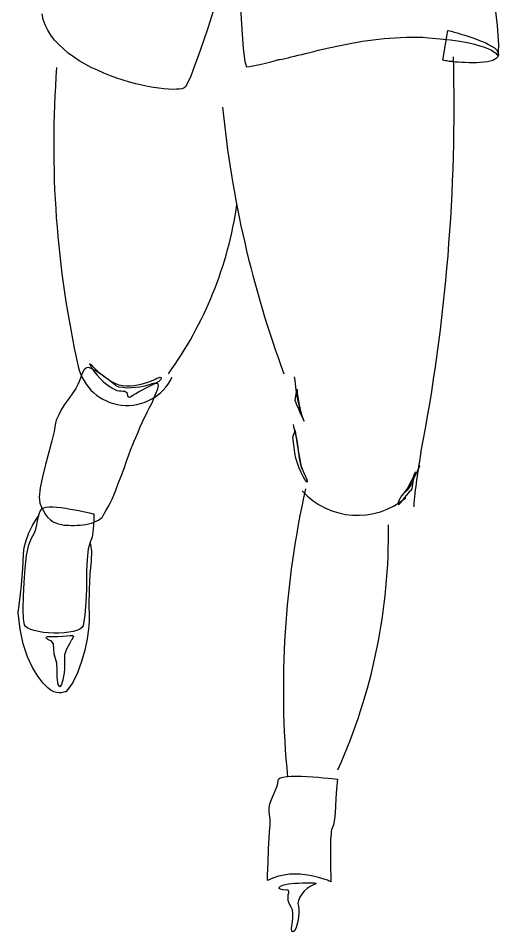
# Model space of a CAD drawing. Extents: x -27 to 49, y -117 to 57.
# Drawn here: x -15.3 to 26.9, y -117.4 to -37.1 of the extents above; entities that cross this region are included whole.
import ezdxf

# ---------------------------------------------------------------- set-up
doc = ezdxf.new("R2010")
doc.units = 0
doc.header["$LTSCALE"] = 25
doc.layers.get('0').update_dxf_attribs({"linetype": 'CONTINUOUS'})
doc.layers.add('4', color=7, linetype='CONTINUOUS')
doc.layers.add('7', color=7, linetype='CONTINUOUS')

msp = doc.modelspace()

# ---------------------------------------------------------------- linework, layer by layer
for centre, radius, start, end in [((-137.384, -44.926), 160.356, 349.06516, 1.57553), ((76.571, -48.274), 88.765, 175.60184, 192.67146), ((96.273, -35.762), 94.084, 185.604, 200.28414), ((-29.463, -48.66), 33.717, 324.20838, 351.7499), ((-5.749, -66.783), 4.391, 192.67146, 334.17092), ((60.474, -83.152), 41.161, 169.06516, 175.73834), ((88.957, -96.167), 80.981, 167.40694, 185.43696), ((14.494, -74.249), 6.584, 222.33647, 310.03904), ((-33.842, -82.383), 51.056, 335.92958, 0.79226)]:
    msp.add_arc(centre, radius, start, end)
at = {"layer": '4', "linetype": 'CONTINUOUS'}
for points in [[(-6.671, -69.473), (-6.765, -69.399), (-6.99, -69.211), (-7.328, -68.949), (-7.722, -68.648), (-8.135, -68.367), (-8.547, -68.104), (-8.904, -67.916), (-9.147, -67.842), (-9.317, -67.879), (-9.448, -67.973), (-9.56, -68.104), (-9.655, -68.291), (-9.748, -68.517), (-9.842, -68.779), (-9.954, -69.061), (-10.067, -69.342), (-10.255, -69.68), (-10.517, -70.074), (-10.836, -70.524), (-11.174, -70.993), (-11.493, -71.5), (-11.755, -71.987), (-11.962, -72.456), (-12.056, -72.888), (-12.149, -73.451), (-12.356, -74.276), (-12.618, -75.271), (-12.919, -76.359), (-13.182, -77.447), (-13.388, -78.422), (-13.463, -79.229), (-13.407, -79.773), (-13.256, -80.129), (-13.088, -80.448), (-12.919, -80.749), (-12.731, -80.992), (-12.487, -81.218), (-12.225, -81.405), (-11.887, -81.555), (-11.493, -81.649), (-11.306, -81.686), (-11.099, -81.706), (-10.874, -81.706), (-10.63, -81.724), (-10.386, -81.724), (-10.142, -81.706), (-9.879, -81.686), (-9.617, -81.668), (-9.373, -81.63), (-9.129, -81.574), (-8.885, -81.517), (-8.66, -81.443), (-8.453, -81.349), (-8.266, -81.255), (-8.097, -81.142), (-7.947, -81.011), (-7.909, -80.974), (-7.835, -80.843), (-7.722, -80.655), (-7.572, -80.392), (-7.422, -80.092), (-7.235, -79.773), (-7.065, -79.417), (-6.916, -79.06), (-6.747, -78.61), (-6.521, -78.047), (-6.278, -77.39), (-6.015, -76.715), (-5.79, -76.078), (-5.584, -75.514), (-5.433, -75.102), (-5.359, -74.876), (-5.283, -74.689), (-5.152, -74.37), (-4.983, -73.976), (-4.777, -73.507), (-4.589, -73.038), (-4.382, -72.607), (-4.214, -72.232), (-4.083, -71.969), (-3.951, -71.706), (-3.764, -71.35), (-3.557, -70.937), (-3.37, -70.486), (-3.182, -70.074), (-3.051, -69.718), (-2.994, -69.436), (-3.013, -69.305), (-3.088, -69.248), (-3.182, -69.23), (-3.295, -69.211), (-3.426, -69.23), (-3.576, -69.267), (-3.726, -69.324), (-3.914, -69.38), (-4.101, -69.436), (-4.345, -69.511), (-4.664, -69.567), (-5.002, -69.605), (-5.377, -69.624), (-5.771, -69.643), (-6.109, -69.605), (-6.428, -69.567), (-6.671, -69.473)], [(-2.901, -68.704), (-2.919, -68.723), (-2.994, -68.761), (-3.126, -68.817), (-3.276, -68.892), (-3.482, -68.986), (-3.708, -69.08), (-3.951, -69.155), (-4.233, -69.248), (-4.533, -69.342), (-4.833, -69.399), (-5.152, -69.455), (-5.471, -69.473), (-5.79, -69.473), (-6.109, -69.455), (-6.428, -69.38), (-6.728, -69.267), (-7.291, -68.967), (-7.779, -68.63), (-8.191, -68.291), (-8.529, -67.973), (-8.792, -67.71), (-8.96, -67.56), (-9.035, -67.523), (-8.998, -67.635), (-8.866, -67.879), (-8.66, -68.161), (-8.397, -68.48), (-8.097, -68.799), (-7.779, -69.117), (-7.441, -69.38), (-7.141, -69.605), (-6.878, -69.755), (-6.653, -69.849), (-6.446, -69.886), (-6.259, -69.886), (-6.09, -69.905), (-5.959, -69.924), (-5.846, -69.961), (-5.771, -70.037), (-5.734, -70.187), (-5.696, -70.337), (-5.64, -70.412), (-5.565, -70.43), (-5.452, -70.412), (-5.321, -70.337), (-5.171, -70.243), (-4.964, -70.111), (-4.739, -69.98), (-4.439, -69.83), (-4.064, -69.624), (-3.651, -69.417), (-3.257, -69.211), (-2.938, -69.023), (-2.751, -68.855), (-2.713, -68.742), (-2.901, -68.704)], [(8.937, -68.667), (8.975, -68.949), (9.049, -69.567), (9.143, -70.243), (9.219, -70.655), (9.294, -70.974), (9.406, -71.443), (9.518, -71.894), (9.613, -72.137)], [(9.162, -69.755), (9.181, -69.83), (9.2, -70.074), (9.237, -70.412), (9.312, -70.805), (9.388, -71.237), (9.481, -71.688), (9.594, -72.063), (9.725, -72.382), (9.819, -72.551), (9.819, -72.551), (9.743, -72.419), (9.631, -72.175), (9.481, -71.875), (9.331, -71.5), (9.162, -71.124), (9.012, -70.749), (9.162, -69.755)], [(8.843, -72.85), (8.881, -73.02), (8.975, -73.47), (9.106, -74.032), (9.2, -74.595), (9.275, -75.158), (9.368, -75.796), (9.481, -76.359), (9.613, -76.752)], [(9.012, -73.376), (9.049, -73.676), (9.181, -74.408), (9.312, -75.308), (9.444, -76.078), (9.518, -76.415), (9.631, -76.752), (9.781, -77.109), (9.913, -77.409), (10.026, -77.672), (10.082, -77.841), (10.082, -77.916), (10.006, -77.86), (9.856, -77.672), (9.707, -77.409), (9.537, -77.071), (9.368, -76.678), (9.219, -76.246), (9.087, -75.796), (8.993, -75.327), (8.937, -74.876), (8.806, -73.957), (9.012, -73.376)], [(19.573, -76.997), (19.555, -77.053), (19.479, -77.222), (19.367, -77.466), (19.236, -77.765), (19.067, -78.084), (18.898, -78.403), (18.71, -78.685), (18.523, -78.91), (18.354, -79.116), (18.223, -79.323), (18.129, -79.529), (18.072, -79.698), (18.054, -79.81), (18.091, -79.867), (18.167, -79.83), (18.297, -79.698), (18.467, -79.492), (18.636, -79.266), (18.804, -79.079), (18.955, -78.891), (19.086, -78.722), (19.198, -78.61), (19.273, -78.535), (19.292, -78.497), (19.311, -78.309), (19.386, -77.86), (19.479, -77.353), (19.573, -76.997)], [(19.967, -76.471), (19.93, -76.546), (19.855, -76.715), (19.742, -76.978), (19.592, -77.278), (19.442, -77.578), (19.311, -77.878), (19.198, -78.103), (19.123, -78.235), (18.992, -78.422), (18.842, -78.61), (18.71, -78.779), (18.654, -78.835)]]:
    msp.add_lwpolyline(points, dxfattribs=at)
at = {"layer": '7', "linetype": 'CONTINUOUS'}
for points in [[(4.209, -36.211), (4.322, -38.107), (4.434, -39.776), (4.585, -40.94), (4.753, -41.39), (5.016, -41.371), (5.429, -41.295), (5.898, -41.183), (6.404, -41.071), (6.874, -40.958), (7.286, -40.846), (7.548, -40.77), (7.661, -40.752), (7.887, -40.714), (8.13, -40.658), (8.393, -40.601), (8.656, -40.527), (8.956, -40.452), (9.275, -40.376), (9.594, -40.302), (9.932, -40.226), (10.288, -40.133), (10.663, -40.039), (11.038, -39.945), (11.431, -39.851), (11.825, -39.758), (12.257, -39.682), (12.669, -39.588), (13.101, -39.495), (13.552, -39.401), (14.001, -39.326), (14.452, -39.232), (14.921, -39.157), (15.39, -39.1), (15.859, -39.026), (16.347, -38.97), (16.816, -38.913), (17.304, -38.876), (17.791, -38.838), (18.279, -38.819), (18.767, -38.801), (19.254, -38.782), (19.742, -38.801), (20.23, -38.801), (20.718, -38.838), (21.75, -38.932), (22.669, -39.026), (23.476, -39.157), (24.151, -39.27), (24.751, -39.401), (25.239, -39.551), (25.652, -39.682), (25.989, -39.814), (26.252, -39.945), (26.459, -40.076), (26.609, -40.17), (26.702, -40.282), (26.778, -40.358), (26.815, -40.414), (26.834, -40.452), (26.834, -40.47), (26.89, -39.495), (26.778, -37.769), (26.515, -35.555)], [(1.827, -36.512), (1.377, -37.9), (0.945, -39.195), (0.532, -40.376), (0.157, -41.408), (-0.162, -42.234), (-0.443, -42.834), (-0.63, -43.171), (-0.743, -43.247), (-0.912, -43.322), (-1.137, -43.36), (-1.419, -43.378), (-1.738, -43.397), (-2.113, -43.378), (-2.506, -43.341), (-2.957, -43.284), (-3.426, -43.228), (-3.914, -43.135), (-4.439, -43.022), (-4.964, -42.89), (-5.527, -42.74), (-6.09, -42.571), (-6.653, -42.384), (-7.215, -42.178), (-7.779, -41.953), (-8.341, -41.708), (-8.904, -41.446), (-9.43, -41.165), (-9.954, -40.864), (-10.442, -40.527), (-10.911, -40.189), (-11.342, -39.832), (-11.755, -39.439), (-12.112, -39.044), (-12.431, -38.613), (-12.712, -38.181), (-12.937, -37.712), (-13.106, -37.244), (-13.218, -36.737)], [(26.684, -39.907), (26.721, -39.945), (26.778, -40.039), (26.834, -40.17), (26.871, -40.339), (26.815, -40.508), (26.665, -40.677), (26.365, -40.846), (25.895, -40.958), (25.576, -40.996), (25.257, -41.033), (24.939, -41.052), (24.601, -41.052), (24.282, -41.052), (23.945, -41.033), (23.644, -41.014), (23.344, -40.996), (23.063, -40.976), (22.8, -40.94), (22.575, -40.92), (22.368, -40.883), (22.219, -40.864), (22.087, -40.846), (22.013, -40.827), (21.993, -40.827), (22.425, -38.2), (22.462, -38.219), (22.575, -38.238), (22.744, -38.275), (22.988, -38.35), (23.251, -38.426), (23.57, -38.519), (23.907, -38.613), (24.264, -38.725), (24.62, -38.857), (24.995, -38.988), (25.352, -39.138), (25.689, -39.27), (25.989, -39.439), (26.271, -39.588), (26.515, -39.738), (26.684, -39.907)], [(-8.679, -80.711), (-8.679, -81.311), (-8.716, -82.062), (-8.81, -82.756), (-8.979, -83.206), (-9.167, -83.769), (-9.26, -84.707), (-9.298, -85.701), (-9.298, -86.489), (-9.317, -87.315), (-9.373, -88.459), (-9.466, -89.622), (-9.617, -90.542), (-9.711, -90.71), (-9.898, -90.841), (-10.161, -90.954), (-10.48, -91.048), (-10.855, -91.104), (-11.286, -91.16), (-11.737, -91.18), (-12.187, -91.18), (-12.637, -91.16), (-13.088, -91.123), (-13.519, -91.048), (-13.894, -90.973), (-14.213, -90.879), (-14.476, -90.748), (-14.663, -90.616), (-14.757, -90.466), (-14.832, -89.941), (-14.87, -89.059), (-14.851, -87.952), (-14.795, -86.733), (-14.701, -85.495), (-14.57, -84.369), (-14.382, -83.431), (-14.138, -82.831), (-13.913, -82.418), (-13.763, -82.043), (-13.669, -81.668), (-13.613, -81.33), (-13.557, -81.011), (-13.481, -80.711), (-13.369, -80.468), (-13.2, -80.242), (-13.069, -80.167), (-12.843, -80.111), (-12.581, -80.092), (-12.262, -80.092), (-11.906, -80.111), (-11.531, -80.149), (-11.136, -80.205), (-10.742, -80.279), (-10.349, -80.336), (-9.973, -80.411), (-9.617, -80.486), (-9.317, -80.561), (-9.054, -80.617), (-8.848, -80.674), (-8.716, -80.692), (-8.679, -80.711)], [(-8.998, -83.244), (-8.885, -83.994), (-8.904, -84.857), (-9.017, -85.983), (-9.073, -87.39), (-9.111, -88.74), (-9.073, -89.697), (-9.073, -90.147), (-9.129, -90.841), (-9.26, -91.705), (-9.466, -92.68), (-9.748, -93.693), (-10.104, -94.687), (-10.555, -95.588), (-11.099, -96.32), (-11.136, -96.338), (-11.212, -96.357), (-11.342, -96.395), (-11.531, -96.432), (-11.718, -96.432), (-11.943, -96.413), (-12.187, -96.357), (-12.412, -96.244), (-12.712, -96.001), (-13.106, -95.588), (-13.575, -94.988), (-14.044, -94.218), (-14.494, -93.262), (-14.87, -92.136), (-15.151, -90.841), (-15.301, -89.378), (-15.226, -88.74), (-15.058, -87.277), (-14.907, -85.551), (-14.832, -84.22), (-14.776, -83.675), (-14.607, -83.038), (-14.363, -82.362), (-14.025, -81.668), (-13.65, -81.049), (-13.537, -80.917), (-13.537, -80.936)], [(-10.63, -91.798), (-10.648, -91.836), (-10.724, -91.948), (-10.818, -92.136), (-10.93, -92.342), (-11.061, -92.586), (-11.155, -92.849), (-11.23, -93.112), (-11.249, -93.355), (-11.249, -93.843), (-11.249, -94.312), (-11.286, -94.725), (-11.324, -94.988), (-11.399, -95.307), (-11.493, -95.7), (-11.643, -95.907), (-11.793, -95.7), (-11.887, -95.1), (-11.887, -94.444), (-11.906, -93.843), (-12.037, -93.431), (-12.149, -93.036), (-12.168, -92.568), (-12.206, -92.117), (-12.412, -91.874), (-12.581, -91.817), (-12.712, -91.742), (-12.806, -91.667), (-12.843, -91.611), (-12.825, -91.555), (-12.75, -91.499), (-12.581, -91.479), (-12.337, -91.479), (-11.83, -91.479), (-11.399, -91.461), (-11.043, -91.423), (-10.742, -91.405), (-10.555, -91.405), (-10.461, -91.461), (-10.499, -91.592), (-10.63, -91.798)], [(6.573, -112.941), (6.592, -112.472), (6.629, -111.366), (6.686, -110.127), (6.723, -109.208), (6.761, -108.626), (6.817, -108.101), (6.817, -107.557), (6.742, -106.938), (6.723, -106.581), (6.798, -106.188), (6.93, -105.812), (7.099, -105.418), (7.267, -105.043), (7.399, -104.705), (7.492, -104.406), (7.512, -104.161), (7.548, -104.03), (7.699, -103.918), (7.943, -103.842), (8.262, -103.805), (8.656, -103.768), (9.106, -103.768), (9.575, -103.768), (10.062, -103.786), (10.569, -103.824), (11.038, -103.861), (11.488, -103.899), (11.901, -103.936), (12.238, -103.974), (12.501, -104.011), (12.669, -104.03), (12.726, -104.03), (12.707, -104.293), (12.651, -104.912), (12.595, -105.7), (12.557, -106.431), (12.539, -106.976), (12.482, -107.538), (12.37, -108.045), (12.201, -108.477), (12.182, -108.589), (12.163, -108.87), (12.125, -109.302), (12.107, -109.865), (12.107, -110.746), (12.125, -111.797), (12.144, -112.679), (12.144, -113.054), (12.107, -113.035), (12.013, -112.997), (11.844, -112.923), (11.638, -112.847), (11.357, -112.773), (11.056, -112.679), (10.7, -112.584), (10.307, -112.51), (9.894, -112.435), (9.444, -112.397), (8.993, -112.378), (8.505, -112.397), (8.037, -112.472), (7.548, -112.566), (7.061, -112.735), (6.573, -112.941)], [(8.993, -113.185), (9.294, -113.166), (9.65, -113.148), (10.044, -113.148), (10.401, -113.148), (10.681, -113.148), (10.831, -113.185), (10.831, -113.242), (10.626, -113.335), (10.325, -113.467), (10.062, -113.654), (9.8, -113.879), (9.594, -114.142), (9.425, -114.404), (9.312, -114.686), (9.256, -114.948), (9.294, -115.192), (9.35, -115.455), (9.35, -115.793), (9.312, -116.168), (9.256, -116.543), (9.162, -116.881), (9.069, -117.162), (8.956, -117.369), (8.843, -117.444), (8.731, -117.387), (8.693, -117.2), (8.712, -116.918), (8.768, -116.581), (8.806, -116.206), (8.824, -115.849), (8.787, -115.53), (8.674, -115.286), (8.487, -114.968), (8.412, -114.686), (8.393, -114.424), (8.412, -114.198), (8.449, -114.029), (8.449, -113.898), (8.412, -113.804), (8.28, -113.786), (7.943, -113.766), (7.718, -113.71), (7.605, -113.635), (7.605, -113.541), (7.737, -113.429), (8.018, -113.335), (8.431, -113.242), (8.993, -113.185)]]:
    msp.add_lwpolyline(points, dxfattribs=at)

doc.saveas('drawing.dxf')
